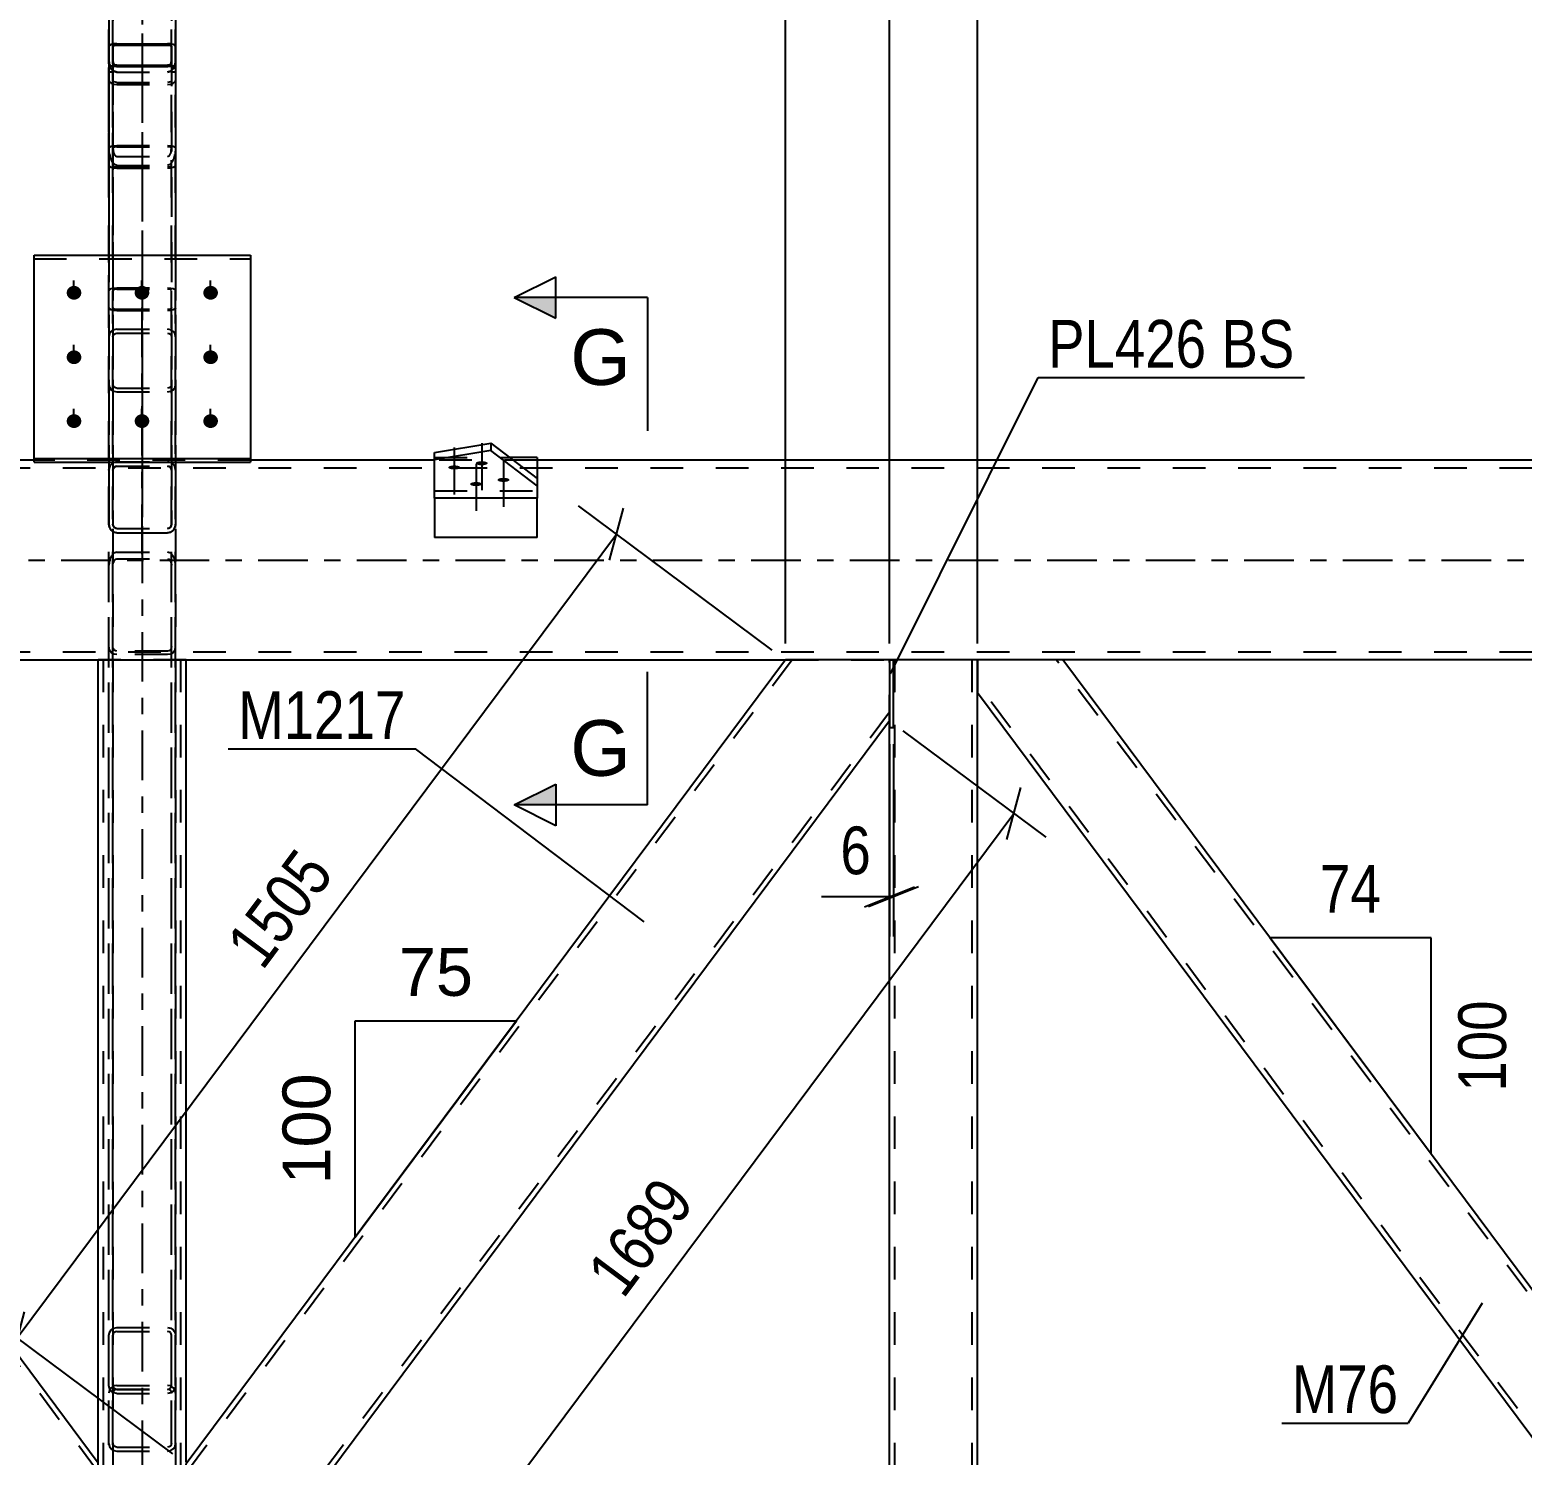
# Model space of a CAD drawing. Header units: millimetres. Extents: x -132 to 1057, y -569 to 272.
# Drawn here: x 64 to 153.5, y -53.8 to 31.8 of the extents above; entities that cross this region are included whole.
import ezdxf

# ---------------------------------------------------------------- set-up
doc = ezdxf.new("R2010")
doc.units = ezdxf.units.MM
doc.linetypes.add('DXK_LINE_DOT2', pattern=[3.9198, 1.9599, -1.9599])
doc.linetypes.add('DXK_LINE_DOT3', pattern=[5.9187, 2.979, -0.9799, 0.9799, -0.9799])
doc.styles.add('Arial', font='arial.ttf', dxfattribs={"height": 0.2})
doc.styles.add('Arial Narrow', font='ARIALN.TTF', dxfattribs={"height": 0.2})

# ---------------------------------------------------------------- blocks, each defined once
blk = doc.blocks.new('Part-335479220-4095 - 3686')
at = {"color": 7, "linetype": 'DXK_LINE_DOT2'}
for p, q in [((120.84, -6), (115.56, -6)), ((115.56, -10.061), (115.56, -6)), ((115.88, -121.6), (115.88, -6)), ((120.52, -121.6), (120.52, -6)), ((120.84, -7.954), (120.84, -6)), ((115.56, -121.6), (115.56, -117.626)), ((120.84, -121.6), (120.84, -119.634)), ((120.84, -121.6), (115.56, -121.6))]:
    blk.add_line(p, q, dxfattribs=at)
at = {"color": 2, "linetype": 'Continuous'}
for p, q in [((120.84, -119.634), (120.84, -7.954)), ((115.56, -117.626), (115.56, -10.061))]:
    blk.add_line(p, q, dxfattribs=at)
blk = doc.blocks.new('Part-335479220-3699 - 3686')
at = {"color": 7, "linetype": 'DXK_LINE_DOT2'}
for p, q in [((88.247, 3.717), (88.247, 6.155)), ((88.247, 6.155), (92.754, 6.155)), ((94.397, 4.901), (94.397, 3.717))]:
    blk.add_line(p, q, dxfattribs=at)
at = {"color": 2, "linetype": 'Continuous'}
for p, q in [((94.397, 6.155), (92.754, 6.155)), ((94.397, 6.155), (94.397, 4.901)), ((88.247, 3.717), (88.247, 1.355)), ((94.397, 1.355), (94.397, 3.717)), ((94.397, 1.355), (88.247, 1.355))]:
    blk.add_line(p, q, dxfattribs=at)
blk = doc.blocks.new('Part-335479220-3721 - 3686')
at = {"color": 7, "linetype": 'DXK_LINE_DOT2'}
for p, q in [((69.183, 0.469), (68.999, 0.409)), ((69.091, 0.051), (69.183, 0.08)), ((69.183, 0.469), (72.223, 0.469)), ((69.183, 0.08), (72.223, 0.08)), ((72.407, 0.409), (72.223, 0.469)), ((72.223, 0.08), (72.315, 0.051)), ((68.74, -0.011), (68.703, -0.308)), ((68.703, -49.567), (68.703, -0.308)), ((68.943, -0.308), (68.961, -0.159)), ((68.943, -49.567), (68.943, -0.308)), ((72.445, -0.159), (72.463, -0.308)), ((72.463, -49.567), (72.463, -0.308)), ((72.703, -0.308), (72.667, -0.011)), ((72.703, -49.567), (72.703, -0.308)), ((68.737, -5.407), (68.703, -5.187)), ((68.961, -5.306), (68.943, -5.187)), ((69.013, -5.407), (68.961, -5.306)), ((72.445, -5.306), (72.393, -5.407)), ((72.463, -5.187), (72.445, -5.306)), ((72.669, -5.407), (72.703, -5.187)), ((68.74, -5.419), (68.737, -5.407)), ((68.844, -5.555), (68.74, -5.419)), ((68.999, -5.646), (68.844, -5.555)), ((69.183, -5.678), (68.999, -5.646)), ((69.091, -5.452), (69.013, -5.407)), ((69.183, -5.468), (69.091, -5.452)), ((72.223, -5.468), (69.183, -5.468)), ((72.223, -5.678), (69.183, -5.678)), ((72.315, -5.452), (72.223, -5.468)), ((72.407, -5.646), (72.223, -5.678)), ((72.393, -5.407), (72.315, -5.452)), ((72.563, -5.555), (72.407, -5.646)), ((72.667, -5.419), (72.563, -5.555)), ((72.667, -5.419), (72.669, -5.407)), ((68.703, -46.561), (68.74, -46.38)), ((68.74, -46.38), (68.844, -46.226)), ((68.844, -46.226), (68.999, -46.123)), ((68.961, -46.47), (68.943, -46.561)), ((69.013, -46.393), (68.961, -46.47)), ((68.999, -46.123), (69.183, -46.087)), ((69.091, -46.342), (69.013, -46.393)), ((69.183, -46.324), (69.091, -46.342)), ((69.183, -46.087), (72.223, -46.087)), ((69.183, -46.324), (72.223, -46.324)), ((72.223, -46.087), (72.407, -46.123)), ((72.315, -46.342), (72.223, -46.324)), ((72.393, -46.393), (72.315, -46.342)), ((72.445, -46.47), (72.393, -46.393)), ((72.407, -46.123), (72.563, -46.226)), ((72.463, -46.561), (72.445, -46.47)), ((72.563, -46.226), (72.667, -46.38)), ((72.667, -46.38), (72.703, -46.561)), ((68.74, -49.748), (68.703, -49.567)), ((68.844, -49.902), (68.74, -49.748)), ((68.999, -50.005), (68.844, -49.902)), ((68.943, -49.567), (68.961, -49.658)), ((68.961, -49.658), (69.013, -49.735)), ((69.183, -50.041), (68.999, -50.005)), ((69.013, -49.735), (69.091, -49.786)), ((69.091, -49.786), (69.183, -49.804)), ((69.183, -49.804), (72.223, -49.804)), ((69.183, -50.041), (72.223, -50.041)), ((72.223, -49.804), (72.315, -49.786)), ((72.407, -50.005), (72.223, -50.041)), ((72.315, -49.786), (72.393, -49.735)), ((72.393, -49.735), (72.445, -49.658)), ((72.563, -49.902), (72.407, -50.005)), ((72.445, -49.658), (72.463, -49.567)), ((72.667, -49.748), (72.563, -49.902)), ((72.703, -49.567), (72.667, -49.748))]:
    blk.add_line(p, q, dxfattribs=at)
for centre, radius, start, end in [((69.436, -0.151), 0.711, 127.94063, 168.60475), ((69.31, -0.229), 0.355, 127.94063, 168.60475), ((72.096, -0.229), 0.355, 11.39525, 52.05937), ((71.97, -0.151), 0.711, 11.39525, 52.05937)]:
    blk.add_arc(centre, radius, start, end, dxfattribs=at)
blk = doc.blocks.new('Part-335479220-3722 - 3686')
at = {"color": 7, "linetype": 'DXK_LINE_DOT2'}
for p, q in [((68.74, -49.855), (68.703, -50.037)), ((68.703, -100.169), (68.703, -50.037)), ((68.844, -49.701), (68.74, -49.855)), ((68.999, -49.598), (68.844, -49.701)), ((68.943, -50.037), (68.961, -49.946)), ((68.943, -100.169), (68.943, -50.037)), ((68.961, -49.946), (69.013, -49.869)), ((69.183, -49.562), (68.999, -49.598)), ((69.013, -49.869), (69.091, -49.817)), ((69.091, -49.817), (69.183, -49.799)), ((69.183, -49.562), (72.223, -49.562)), ((69.183, -49.799), (72.223, -49.799)), ((72.407, -49.598), (72.223, -49.562)), ((72.223, -49.799), (72.315, -49.817)), ((72.315, -49.817), (72.393, -49.869)), ((72.393, -49.869), (72.445, -49.946)), ((72.563, -49.701), (72.407, -49.598)), ((72.445, -49.946), (72.463, -50.037)), ((72.463, -100.169), (72.463, -50.037)), ((72.667, -49.855), (72.563, -49.701)), ((72.703, -50.037), (72.667, -49.855)), ((72.703, -100.169), (72.703, -50.037)), ((68.703, -53.042), (68.74, -53.224)), ((68.74, -53.224), (68.844, -53.378)), ((68.844, -53.378), (68.999, -53.481)), ((68.961, -53.133), (68.943, -53.042)), ((69.013, -53.21), (68.961, -53.133)), ((68.999, -53.481), (69.183, -53.517)), ((69.091, -53.262), (69.013, -53.21)), ((69.183, -53.28), (69.091, -53.262)), ((69.183, -53.28), (72.223, -53.28)), ((69.183, -53.517), (72.223, -53.517)), ((72.315, -53.262), (72.223, -53.28)), ((72.223, -53.517), (72.407, -53.481)), ((72.393, -53.21), (72.315, -53.262)), ((72.445, -53.133), (72.393, -53.21)), ((72.407, -53.481), (72.563, -53.378)), ((72.463, -53.042), (72.445, -53.133)), ((72.563, -53.378), (72.667, -53.224)), ((72.667, -53.224), (72.703, -53.042)), ((68.703, -96.921), (68.74, -96.624)), ((68.999, -96.204), (69.183, -96.145)), ((69.183, -96.533), (69.091, -96.563)), ((69.183, -96.145), (72.223, -96.145)), ((69.183, -96.533), (72.223, -96.533)), ((72.223, -96.145), (72.407, -96.204)), ((72.315, -96.563), (72.223, -96.533)), ((72.667, -96.624), (72.703, -96.921)), ((68.961, -96.773), (68.943, -96.921)), ((72.463, -96.921), (72.445, -96.773)), ((68.703, -99.154), (68.943, -99.154)), ((68.703, -99.368), (68.943, -99.368)), ((72.463, -99.154), (72.703, -99.154)), ((72.463, -99.368), (72.703, -99.368)), ((68.703, -99.452), (68.943, -99.452)), ((68.703, -99.751), (68.943, -99.751)), ((68.74, -100.236), (68.703, -100.169)), ((68.844, -100.292), (68.74, -100.236)), ((68.999, -100.329), (68.844, -100.292)), ((68.943, -100.169), (68.961, -100.203)), ((68.961, -100.203), (69.013, -100.231)), ((69.013, -100.231), (69.091, -100.249)), ((69.091, -100.249), (69.183, -100.256)), ((69.183, -100.256), (72.223, -100.256)), ((72.223, -100.256), (72.315, -100.249)), ((72.315, -100.249), (72.393, -100.231)), ((72.393, -100.231), (72.445, -100.203)), ((72.563, -100.292), (72.407, -100.329)), ((72.445, -100.203), (72.463, -100.169)), ((72.463, -99.452), (72.703, -99.452)), ((72.463, -99.751), (72.703, -99.751)), ((72.667, -100.236), (72.563, -100.292)), ((72.703, -100.169), (72.667, -100.236)), ((69.183, -100.342), (68.999, -100.329)), ((69.183, -100.342), (72.223, -100.342)), ((72.407, -100.329), (72.223, -100.342))]:
    blk.add_line(p, q, dxfattribs=at)
for centre, radius, start, end in [((69.436, -96.765), 0.711, 127.94063, 168.60475), ((69.31, -96.843), 0.355, 127.94063, 168.60475), ((72.096, -96.843), 0.355, 11.39525, 52.05937), ((71.97, -96.765), 0.711, 11.39525, 52.05937)]:
    blk.add_arc(centre, radius, start, end, dxfattribs=at)
blk = doc.blocks.new('Part-335479220-3723 - 3686')
at = {"color": 7, "linetype": 'DXK_LINE_DOT3'}
blk.add_line((70.703, 37.109), (70.703, -136.291), dxfattribs=at)
at = {"color": 7, "linetype": 'DXK_LINE_DOT2'}
for p, q in [((68.943, 29.308), (68.703, 29.308)), ((68.703, -127.169), (68.703, 29.308)), ((68.703, 28.806), (68.74, 28.714)), ((68.74, 28.714), (68.844, 28.637)), ((68.943, 29.308), (68.943, -127.169)), ((68.961, 28.76), (68.943, 28.806)), ((69.013, 28.721), (68.961, 28.76)), ((69.091, 28.696), (69.013, 28.721)), ((69.183, 28.686), (69.091, 28.696)), ((69.183, 28.686), (72.223, 28.686)), ((72.315, 28.696), (72.223, 28.686)), ((72.393, 28.721), (72.315, 28.696)), ((72.445, 28.76), (72.393, 28.721)), ((72.463, 28.806), (72.445, 28.76)), ((72.463, -127.169), (72.463, 29.308)), ((72.703, 29.308), (72.463, 29.308)), ((72.563, 28.637), (72.667, 28.714)), ((72.667, 28.714), (72.703, 28.806)), ((72.703, 29.308), (72.703, -127.169)), ((68.844, 28.637), (68.999, 28.585)), ((68.999, 28.585), (69.183, 28.567)), ((69.183, 28.567), (72.223, 28.567)), ((72.223, 28.567), (72.407, 28.585)), ((72.407, 28.585), (72.563, 28.637)), ((68.74, 24.358), (68.703, 24.768)), ((68.943, 24.768), (68.961, 24.563)), ((69.091, 24.273), (69.183, 24.232)), ((69.183, 24.232), (72.223, 24.232)), ((72.223, 24.232), (72.315, 24.273)), ((72.445, 24.563), (72.463, 24.768)), ((72.703, 24.768), (72.667, 24.358)), ((69.183, 23.695), (68.999, 23.777)), ((69.183, 23.695), (72.223, 23.695)), ((72.407, 23.777), (72.223, 23.695))]:
    blk.add_line(p, q, dxfattribs=at)
for centre, radius, start, end in [((69.81, 24.488), 1.078, 186.94098, 221.26286), ((69.496, 24.628), 0.539, 186.94098, 221.26286), ((71.91, 24.628), 0.539, 318.73714, 353.05902), ((71.596, 24.488), 1.078, 318.73714, 353.05902)]:
    blk.add_arc(centre, radius, start, end, dxfattribs=at)
blk = doc.blocks.new('Part-335479220-3724 - 3686')
at = {"color": 7, "linetype": 'DXK_LINE_DOT2'}
for p, q in [((68.703, -103.378), (68.703, 34.335)), ((68.943, -103.378), (68.943, 34.335)), ((72.463, -103.378), (72.463, 34.335)), ((72.703, -103.378), (72.703, 34.335)), ((68.703, 29.993), (68.74, 29.731)), ((68.74, 29.731), (68.844, 29.509)), ((68.961, 29.862), (68.943, 29.993)), ((69.013, 29.751), (68.961, 29.862)), ((69.091, 29.677), (69.013, 29.751)), ((69.183, 29.651), (69.091, 29.677)), ((69.183, 29.651), (72.223, 29.651)), ((72.315, 29.677), (72.223, 29.651)), ((72.393, 29.751), (72.315, 29.677)), ((72.445, 29.862), (72.393, 29.751)), ((72.463, 29.993), (72.445, 29.862)), ((72.563, 29.509), (72.667, 29.731)), ((72.667, 29.731), (72.703, 29.993)), ((68.844, 29.509), (68.999, 29.36)), ((68.999, 29.36), (69.183, 29.308)), ((69.183, 29.308), (72.223, 29.308)), ((72.223, 29.308), (72.407, 29.36)), ((72.407, 29.36), (72.563, 29.509))]:
    blk.add_line(p, q, dxfattribs=at)
blk = doc.blocks.new('Bolt-335479220-3727 - 3686')
at = {"linetype": 'Continuous'}
for points in [[(89.432, 5.686), (89.507, 5.683), (89.579, 5.675), (89.644, 5.663), (89.7, 5.645), (89.744, 5.625), (89.775, 5.601), (89.79, 5.576), (89.79, 5.55), (89.775, 5.525), (89.744, 5.501), (89.7, 5.481), (89.644, 5.463), (89.579, 5.45), (89.507, 5.443), (89.432, 5.44), (89.357, 5.443), (89.286, 5.45), (89.221, 5.463), (89.165, 5.481), (89.12, 5.501), (89.09, 5.525), (89.074, 5.55), (89.074, 5.576), (89.09, 5.601), (89.12, 5.625), (89.165, 5.645), (89.221, 5.663), (89.286, 5.675), (89.357, 5.683)], [(91.075, 5.938), (91.15, 5.935), (91.221, 5.927), (91.286, 5.914), (91.342, 5.897), (91.387, 5.876), (91.417, 5.853), (91.433, 5.828), (91.433, 5.802), (91.417, 5.777), (91.387, 5.753), (91.342, 5.732), (91.286, 5.715), (91.221, 5.702), (91.15, 5.694), (91.075, 5.692), (91, 5.694), (90.928, 5.702), (90.863, 5.715), (90.807, 5.732), (90.763, 5.753), (90.732, 5.777), (90.717, 5.802), (90.717, 5.828), (90.732, 5.853), (90.763, 5.876), (90.807, 5.897), (90.863, 5.914), (90.928, 5.927), (91, 5.935)], [(90.741, 4.687), (90.816, 4.685), (90.887, 4.677), (90.952, 4.664), (91.008, 4.647), (91.052, 4.626), (91.083, 4.602), (91.099, 4.577), (91.099, 4.551), (91.083, 4.526), (91.052, 4.503), (91.008, 4.482), (90.952, 4.465), (90.887, 4.452), (90.816, 4.444), (90.741, 4.441), (90.666, 4.444), (90.594, 4.452), (90.529, 4.465), (90.473, 4.482), (90.429, 4.503), (90.398, 4.526), (90.383, 4.551), (90.383, 4.577), (90.398, 4.602), (90.429, 4.626), (90.473, 4.647), (90.529, 4.664), (90.594, 4.677), (90.666, 4.685)], [(92.383, 4.939), (92.458, 4.936), (92.53, 4.928), (92.595, 4.916), (92.651, 4.898), (92.695, 4.877), (92.726, 4.854), (92.741, 4.829), (92.741, 4.803), (92.726, 4.778), (92.695, 4.754), (92.651, 4.734), (92.595, 4.716), (92.53, 4.703), (92.458, 4.695), (92.383, 4.693), (92.309, 4.695), (92.237, 4.703), (92.172, 4.716), (92.116, 4.734), (92.072, 4.754), (92.041, 4.778), (92.025, 4.803), (92.025, 4.829), (92.041, 4.854), (92.072, 4.877), (92.116, 4.898), (92.172, 4.916), (92.237, 4.928), (92.309, 4.936)]]:
    blk.add_hatch(color=1, dxfattribs=at).paths.add_polyline_path(points)
at = {"color": 1, "linetype": 'Continuous'}
for p, q in [((89.432, 6.766), (89.432, 3.947)), ((91.075, 7.017), (91.075, 4.198)), ((90.741, 5.767), (90.741, 2.948)), ((92.383, 6.019), (92.383, 3.2))]:
    blk.add_line(p, q, dxfattribs=at)
blk = doc.blocks.new('Part-335479220-4115 - 3686')
at = {"color": 2, "linetype": 'Continuous'}
for p, q in [((120.84, -6), (120.84, -7.954)), ((165.706, -59.376), (125.968, -6)), ((120.84, -7.954), (162.414, -63.797)), ((165.307, -59.912), (162.414, -63.797)), ((165.589, -59.533), (165.307, -59.912)), ((165.706, -59.376), (165.589, -59.533))]:
    blk.add_line(p, q, dxfattribs=at)
at = {"color": 7, "linetype": 'DXK_LINE_DOT2'}
for p, q in [((125.968, -6), (120.84, -6)), ((165.506, -59.644), (125.569, -6)), ((162.614, -63.529), (120.84, -7.418)), ((165.46, -59.707), (165.307, -59.912)), ((165.589, -59.533), (165.506, -59.644)), ((162.614, -63.529), (162.629, -63.508))]:
    blk.add_line(p, q, dxfattribs=at)
blk = doc.blocks.new('Bolt-335479220-3736 - 3686')
at = {"linetype": 'Continuous'}
for points in [[(66.603, 15.639), (66.512, 15.648), (66.424, 15.675), (66.344, 15.718), (66.276, 15.776), (66.222, 15.846), (66.185, 15.925), (66.166, 16.009), (66.166, 16.096), (66.185, 16.18), (66.222, 16.259), (66.276, 16.329), (66.344, 16.387), (66.424, 16.43), (66.512, 16.457), (66.603, 16.466), (66.695, 16.457), (66.782, 16.43), (66.862, 16.387), (66.93, 16.329), (66.984, 16.259), (67.022, 16.18), (67.041, 16.096), (67.041, 16.009), (67.022, 15.925), (66.984, 15.846), (66.93, 15.776), (66.862, 15.718), (66.782, 15.675), (66.695, 15.648)], [(70.683, 15.639), (70.592, 15.648), (70.504, 15.675), (70.424, 15.718), (70.356, 15.776), (70.302, 15.846), (70.265, 15.925), (70.246, 16.009), (70.246, 16.096), (70.265, 16.18), (70.302, 16.259), (70.356, 16.329), (70.424, 16.387), (70.504, 16.43), (70.592, 16.457), (70.683, 16.466), (70.775, 16.457), (70.862, 16.43), (70.942, 16.387), (71.01, 16.329), (71.064, 16.259), (71.102, 16.18), (71.121, 16.096), (71.121, 16.009), (71.102, 15.925), (71.064, 15.846), (71.01, 15.776), (70.942, 15.718), (70.862, 15.675), (70.775, 15.648)], [(74.803, 15.639), (74.712, 15.648), (74.624, 15.675), (74.544, 15.718), (74.476, 15.776), (74.422, 15.846), (74.385, 15.925), (74.366, 16.009), (74.366, 16.096), (74.385, 16.18), (74.422, 16.259), (74.476, 16.329), (74.544, 16.387), (74.624, 16.43), (74.712, 16.457), (74.803, 16.466), (74.895, 16.457), (74.982, 16.43), (75.062, 16.387), (75.13, 16.329), (75.184, 16.259), (75.222, 16.18), (75.241, 16.096), (75.241, 16.009), (75.222, 15.925), (75.184, 15.846), (75.13, 15.776), (75.062, 15.718), (74.982, 15.675), (74.895, 15.648)], [(66.603, 11.767), (66.512, 11.776), (66.424, 11.803), (66.344, 11.846), (66.276, 11.904), (66.222, 11.974), (66.185, 12.053), (66.166, 12.138), (66.166, 12.224), (66.185, 12.309), (66.222, 12.388), (66.276, 12.457), (66.344, 12.515), (66.424, 12.559), (66.512, 12.585), (66.603, 12.594), (66.695, 12.585), (66.782, 12.559), (66.862, 12.515), (66.93, 12.457), (66.984, 12.388), (67.022, 12.309), (67.041, 12.224), (67.041, 12.138), (67.022, 12.053), (66.984, 11.974), (66.93, 11.904), (66.862, 11.846), (66.782, 11.803), (66.695, 11.776)], [(74.803, 11.767), (74.712, 11.776), (74.624, 11.803), (74.544, 11.846), (74.476, 11.904), (74.422, 11.974), (74.385, 12.053), (74.366, 12.138), (74.366, 12.224), (74.385, 12.309), (74.422, 12.388), (74.476, 12.457), (74.544, 12.515), (74.624, 12.559), (74.712, 12.585), (74.803, 12.594), (74.895, 12.585), (74.982, 12.559), (75.062, 12.515), (75.13, 12.457), (75.184, 12.388), (75.222, 12.309), (75.241, 12.224), (75.241, 12.138), (75.222, 12.053), (75.184, 11.974), (75.13, 11.904), (75.062, 11.846), (74.982, 11.803), (74.895, 11.776)], [(66.603, 7.933), (66.512, 7.942), (66.424, 7.969), (66.344, 8.012), (66.276, 8.07), (66.222, 8.14), (66.185, 8.219), (66.166, 8.304), (66.166, 8.39), (66.185, 8.475), (66.222, 8.554), (66.276, 8.624), (66.344, 8.681), (66.424, 8.725), (66.512, 8.751), (66.603, 8.76), (66.695, 8.751), (66.782, 8.725), (66.862, 8.681), (66.93, 8.624), (66.984, 8.554), (67.022, 8.475), (67.041, 8.39), (67.041, 8.304), (67.022, 8.219), (66.984, 8.14), (66.93, 8.07), (66.862, 8.012), (66.782, 7.969), (66.695, 7.942)], [(70.683, 7.933), (70.592, 7.942), (70.504, 7.969), (70.424, 8.012), (70.356, 8.07), (70.302, 8.14), (70.265, 8.219), (70.246, 8.304), (70.246, 8.39), (70.265, 8.475), (70.302, 8.554), (70.356, 8.624), (70.424, 8.681), (70.504, 8.725), (70.592, 8.751), (70.683, 8.76), (70.775, 8.751), (70.862, 8.725), (70.942, 8.681), (71.01, 8.624), (71.064, 8.554), (71.102, 8.475), (71.121, 8.39), (71.121, 8.304), (71.102, 8.219), (71.064, 8.14), (71.01, 8.07), (70.942, 8.012), (70.862, 7.969), (70.775, 7.942)], [(74.803, 7.933), (74.712, 7.942), (74.624, 7.969), (74.544, 8.012), (74.476, 8.07), (74.422, 8.14), (74.385, 8.219), (74.366, 8.304), (74.366, 8.39), (74.385, 8.475), (74.422, 8.554), (74.476, 8.624), (74.544, 8.681), (74.624, 8.725), (74.712, 8.751), (74.803, 8.76), (74.895, 8.751), (74.982, 8.725), (75.062, 8.681), (75.13, 8.624), (75.184, 8.554), (75.222, 8.475), (75.241, 8.39), (75.241, 8.304), (75.222, 8.219), (75.184, 8.14), (75.13, 8.07), (75.062, 8.012), (74.982, 7.969), (74.895, 7.942)]]:
    blk.add_hatch(color=1, dxfattribs=at).paths.add_polyline_path(points)
at = {"color": 1, "linetype": 'Continuous'}
for p, q in [((66.603, 15.656), (66.603, 16.791)), ((70.683, 15.656), (70.683, 16.791)), ((74.803, 15.656), (74.803, 16.791)), ((66.603, 11.784), (66.603, 12.92)), ((74.803, 11.784), (74.803, 12.92)), ((66.603, 7.95), (66.603, 9.086)), ((70.683, 7.95), (70.683, 9.086)), ((74.803, 7.95), (74.803, 9.086))]:
    blk.add_line(p, q, dxfattribs=at)
blk = doc.blocks.new('Part-335479220-3744 - 3686')
at = {"color": 2, "linetype": 'Continuous'}
for p, q in [((88.247, 6.463), (91.616, 7.023)), ((91.616, 6.572), (88.247, 6.011)), ((88.247, 3.717), (88.247, 6.463)), ((91.616, 7.023), (94.397, 4.901)), ((91.616, 7.023), (91.616, 6.572)), ((94.397, 4.45), (91.616, 6.572)), ((94.397, 4.901), (94.397, 3.717)), ((94.397, 3.717), (88.247, 3.717))]:
    blk.add_line(p, q, dxfattribs=at)
at = {"color": 7, "linetype": 'DXK_LINE_DOT2'}
blk.add_line((88.247, 4.168), (94.397, 4.168), dxfattribs=at)
blk = doc.blocks.new('Part-335479220-3843 - 3686')
at = {"color": 2, "linetype": 'Continuous'}
for p, q in [((115.8, -6), (115.56, -6)), ((115.56, -6), (115.56, -10.061)), ((115.8, -10.061), (115.8, -6)), ((115.56, -10.061), (115.8, -10.061))]:
    blk.add_line(p, q, dxfattribs=at)
blk = doc.blocks.new('Part-335479220-3862 - 3686')
at = {"color": 7, "linetype": 'DXK_LINE_DOT2'}
for p, q in [((115.56, -6), (115.8, -6)), ((115.56, -6), (115.56, -10.061)), ((115.8, -6), (115.8, -10.061)), ((115.56, -10.061), (115.8, -10.061))]:
    blk.add_line(p, q, dxfattribs=at)
blk = doc.blocks.new('Part-335479220-3870 - 3686')
at = {"color": 7, "linetype": 'DXK_LINE_DOT2'}
for p, q in [((467.706, 5.52), (12.56, 5.52)), ((77.203, 6), (64.203, 6)), ((94.397, 6), (88.247, 6)), ((467.706, -5.52), (12.56, -5.52)), ((115.8, -6), (109.329, -6)), ((109.329, -6), (115.8, -6))]:
    blk.add_line(p, q, dxfattribs=at)
at = {"color": 2, "linetype": 'Continuous'}
for p, q in [((64.203, 6), (53.159, 6)), ((88.247, 6), (77.203, 6)), ((189.512, 6), (94.397, 6)), ((32.136, -6), (109.329, -6)), ((467.706, -6), (115.8, -6))]:
    blk.add_line(p, q, dxfattribs=at)
at = {"color": 7, "linetype": 'DXK_LINE_DOT3'}
blk.add_line((12.56, 0), (467.706, 0), dxfattribs=at)
blk = doc.blocks.new('Part-335479220-3887 - 3686')
at = {"color": 7, "linetype": 'DXK_LINE_DOT2'}
for p, q in [((68.844, 34.82), (68.999, 34.968)), ((68.999, 34.968), (69.183, 35.021)), ((69.183, 35.021), (72.223, 35.021)), ((72.223, 35.021), (72.407, 34.968)), ((72.407, 34.968), (72.563, 34.82)), ((68.703, 34.335), (68.74, 34.597)), ((68.703, 34.335), (68.703, 2.157)), ((68.74, 34.597), (68.844, 34.82)), ((68.961, 34.466), (68.943, 34.335)), ((68.943, 34.335), (68.943, 2.157)), ((69.013, 34.577), (68.961, 34.466)), ((69.091, 34.652), (69.013, 34.577)), ((69.183, 34.678), (69.091, 34.652)), ((69.183, 34.678), (72.223, 34.678)), ((72.315, 34.652), (72.223, 34.678)), ((72.393, 34.577), (72.315, 34.652)), ((72.445, 34.466), (72.393, 34.577)), ((72.463, 34.335), (72.445, 34.466)), ((72.463, 34.335), (72.463, 2.157)), ((72.563, 34.82), (72.667, 34.597)), ((72.667, 34.597), (72.703, 34.335)), ((72.703, 34.335), (72.703, 2.157)), ((68.74, 29.731), (68.703, 29.993)), ((68.844, 29.509), (68.74, 29.731)), ((68.943, 29.993), (68.961, 29.862)), ((68.961, 29.862), (69.013, 29.751)), ((69.013, 29.751), (69.091, 29.677)), ((69.091, 29.677), (69.183, 29.651)), ((69.183, 29.651), (72.223, 29.651)), ((72.223, 29.651), (72.315, 29.677)), ((72.315, 29.677), (72.393, 29.751)), ((72.393, 29.751), (72.445, 29.862)), ((72.445, 29.862), (72.463, 29.993)), ((72.667, 29.731), (72.563, 29.509)), ((72.703, 29.993), (72.667, 29.731)), ((68.999, 29.36), (68.844, 29.509)), ((69.183, 29.308), (68.999, 29.36)), ((69.183, 29.308), (72.223, 29.308)), ((72.407, 29.36), (72.223, 29.308)), ((72.563, 29.509), (72.407, 29.36)), ((68.74, 5.588), (68.703, 5.392)), ((68.943, 5.392), (68.961, 5.49)), ((68.961, 5.49), (69.013, 5.573)), ((69.183, 5.903), (68.999, 5.864)), ((69.013, 5.573), (69.091, 5.628)), ((69.091, 5.628), (69.183, 5.647)), ((69.183, 5.903), (72.223, 5.903)), ((69.183, 5.647), (72.223, 5.647)), ((72.407, 5.864), (72.223, 5.903)), ((72.223, 5.647), (72.315, 5.628)), ((72.315, 5.628), (72.393, 5.573)), ((72.393, 5.573), (72.445, 5.49)), ((72.445, 5.49), (72.463, 5.392)), ((72.703, 5.392), (72.667, 5.588)), ((68.703, 2.157), (68.74, 1.962)), ((68.961, 2.059), (68.943, 2.157)), ((69.013, 1.976), (68.961, 2.059)), ((69.091, 1.921), (69.013, 1.976)), ((69.183, 1.902), (69.091, 1.921)), ((69.183, 1.902), (72.223, 1.902)), ((72.315, 1.921), (72.223, 1.902)), ((72.393, 1.976), (72.315, 1.921)), ((72.445, 2.059), (72.393, 1.976)), ((72.463, 2.157), (72.445, 2.059)), ((72.667, 1.962), (72.703, 2.157)), ((68.999, 1.685), (69.183, 1.646)), ((69.183, 1.646), (72.223, 1.646)), ((72.223, 1.646), (72.407, 1.685))]:
    blk.add_line(p, q, dxfattribs=at)
at = {"color": 7, "linetype": 'DXK_LINE_DOT3'}
blk.add_line((70.703, 35.584), (70.703, 0.354), dxfattribs=at)
at = {"color": 7, "linetype": 'DXK_LINE_DOT2'}
for centre, start, end in [((69.204, 5.412), 114.31996, 159.24169), ((72.202, 5.412), 20.75831, 65.68004), ((69.204, 2.137), 200.75831, 245.68004), ((72.202, 2.137), 294.31996, 339.24169)]:
    blk.add_arc(centre, 0.496, start, end, dxfattribs=at)
blk = doc.blocks.new('Part-335479220-3889 - 3686')
at = {"color": 2, "linetype": 'Continuous'}
for p, q in [((64.203, 5.873), (64.203, 18.308)), ((64.203, 18.308), (77.203, 18.308)), ((77.203, 18.308), (77.203, 5.873)), ((64.203, 6.092), (77.203, 6.092)), ((64.203, 5.873), (77.203, 5.873))]:
    blk.add_line(p, q, dxfattribs=at)
at = {"color": 7, "linetype": 'DXK_LINE_DOT2'}
blk.add_line((64.203, 18.089), (77.203, 18.089), dxfattribs=at)
blk = doc.blocks.new('Part-335479220-3896 - 3686')
at = {"color": 7, "linetype": 'DXK_LINE_DOT3'}
blk.add_line((70.703, 0.354), (70.703, 15.401), dxfattribs=at)
at = {"color": 7, "linetype": 'DXK_LINE_DOT2'}
for p, q in [((68.74, 13.582), (68.703, 13.409)), ((68.844, 13.728), (68.74, 13.582)), ((68.999, 13.826), (68.844, 13.728)), ((68.943, 13.409), (68.961, 13.495)), ((68.961, 13.495), (69.013, 13.568)), ((69.183, 13.86), (68.999, 13.826)), ((69.013, 13.568), (69.091, 13.617)), ((69.091, 13.617), (69.183, 13.635)), ((69.183, 13.86), (72.223, 13.86)), ((69.183, 13.635), (72.223, 13.635)), ((72.407, 13.826), (72.223, 13.86)), ((72.223, 13.635), (72.315, 13.617)), ((72.315, 13.617), (72.393, 13.568)), ((72.393, 13.568), (72.445, 13.495)), ((72.563, 13.728), (72.407, 13.826)), ((72.445, 13.495), (72.463, 13.409)), ((72.667, 13.582), (72.563, 13.728)), ((72.703, 13.409), (72.667, 13.582)), ((68.703, 13.409), (68.703, 5.873)), ((68.943, 13.409), (68.943, 2.157)), ((72.463, 13.409), (72.463, 2.157)), ((72.703, 13.409), (72.703, 5.873)), ((68.703, 10.552), (68.74, 10.38)), ((68.74, 10.38), (68.844, 10.233)), ((68.844, 10.233), (68.999, 10.136)), ((68.961, 10.466), (68.943, 10.552)), ((69.013, 10.393), (68.961, 10.466)), ((68.999, 10.136), (69.183, 10.101)), ((69.091, 10.344), (69.013, 10.393)), ((69.183, 10.327), (69.091, 10.344)), ((69.183, 10.327), (72.223, 10.327)), ((69.183, 10.101), (72.223, 10.101)), ((72.315, 10.344), (72.223, 10.327)), ((72.223, 10.101), (72.407, 10.136)), ((72.393, 10.393), (72.315, 10.344)), ((72.445, 10.466), (72.393, 10.393)), ((72.407, 10.136), (72.563, 10.233)), ((72.463, 10.552), (72.445, 10.466)), ((72.563, 10.233), (72.667, 10.38)), ((72.667, 10.38), (72.703, 10.552)), ((68.703, 5.392), (68.74, 5.588)), ((68.961, 5.49), (68.943, 5.392)), ((69.013, 5.573), (68.961, 5.49)), ((68.999, 5.864), (69.183, 5.903)), ((69.091, 5.628), (69.013, 5.573)), ((69.183, 5.647), (69.091, 5.628)), ((69.183, 5.903), (72.223, 5.903)), ((69.183, 5.647), (72.223, 5.647)), ((72.223, 5.903), (72.407, 5.864)), ((72.315, 5.628), (72.223, 5.647)), ((72.393, 5.573), (72.315, 5.628)), ((72.445, 5.49), (72.393, 5.573)), ((72.463, 5.392), (72.445, 5.49)), ((72.667, 5.588), (72.703, 5.392)), ((68.943, 2.157), (68.961, 2.059)), ((68.961, 2.059), (69.013, 1.976)), ((69.013, 1.976), (69.091, 1.921)), ((69.091, 1.921), (69.183, 1.902)), ((69.183, 1.902), (72.223, 1.902)), ((72.223, 1.902), (72.315, 1.921)), ((72.315, 1.921), (72.393, 1.976)), ((72.393, 1.976), (72.445, 2.059)), ((72.445, 2.059), (72.463, 2.157))]:
    blk.add_line(p, q, dxfattribs=at)
at = {"color": 2, "linetype": 'Continuous'}
for p, q in [((68.703, 5.873), (68.703, 2.157)), ((72.703, 5.873), (72.703, 2.157)), ((68.74, 1.962), (68.703, 2.157)), ((72.703, 2.157), (72.667, 1.962)), ((69.183, 1.646), (68.999, 1.685)), ((69.183, 1.646), (72.223, 1.646)), ((72.407, 1.685), (72.223, 1.646))]:
    blk.add_line(p, q, dxfattribs=at)
at = {"color": 7, "linetype": 'DXK_LINE_DOT2'}
for centre, start, end in [((69.204, 5.412), 114.31996, 159.24168), ((72.202, 5.412), 20.75832, 65.68004)]:
    blk.add_arc(centre, 0.496, start, end, dxfattribs=at)
at = {"color": 2, "linetype": 'Continuous'}
for centre, start, end in [((69.204, 2.137), 200.75832, 245.68004), ((72.202, 2.137), 294.31996, 339.24168)]:
    blk.add_arc(centre, 0.496, start, end, dxfattribs=at)
blk = doc.blocks.new('Part-335479220-4015 - 3686')
at = {"color": 2, "linetype": 'Continuous'}
for p, q in [((109.309, -6), (73.343, -54.273)), ((115.56, -6), (109.329, -6)), ((115.56, -9.661), (75.206, -63.824))]:
    blk.add_line(p, q, dxfattribs=at)
at = {"color": 7, "linetype": 'DXK_LINE_DOT2'}
for p, q in [((109.708, -6), (73.343, -54.809)), ((109.309, -6), (109.329, -6)), ((109.329, -6), (109.309, -6)), ((115.56, -6), (115.56, -9.661)), ((115.56, -9.125), (73.343, -65.789)), ((73.343, -66.324), (73.343, -54.273)), ((75.206, -63.824), (73.343, -66.324))]:
    blk.add_line(p, q, dxfattribs=at)
blk = doc.blocks.new('Part-335479220-4060 - 3686')
at = {"color": 2, "linetype": 'Continuous'}
for p, q in [((32.136, -6), (25.84, -6)), ((68.063, -54.229), (32.156, -6)), ((66.229, -63.822), (25.84, -9.574))]:
    blk.add_line(p, q, dxfattribs=at)
at = {"color": 7, "linetype": 'DXK_LINE_DOT2'}
for p, q in [((25.84, -9.574), (25.84, -6)), ((68.063, -54.765), (31.757, -6)), ((32.156, -6), (32.136, -6)), ((32.156, -6), (32.136, -6)), ((68.063, -65.75), (25.84, -9.038)), ((68.063, -66.286), (68.063, -54.229)), ((68.063, -66.286), (66.229, -63.822))]:
    blk.add_line(p, q, dxfattribs=at)
blk = doc.blocks.new('Part-335479220-4075 - 3686')
at = {"color": 2, "linetype": 'Continuous'}
for p, q in [((68.063, -53.829), (68.063, -6)), ((73.343, -53.873), (73.343, -6)), ((68.063, -120.06), (68.063, -73.811)), ((73.343, -120.06), (73.343, -73.778))]:
    blk.add_line(p, q, dxfattribs=at)
at = {"color": 7, "linetype": 'DXK_LINE_DOT2'}
for p, q in [((73.343, -6), (68.063, -6)), ((68.383, -121.6), (68.383, -6)), ((73.023, -121.6), (73.023, -6)), ((68.063, -73.811), (68.063, -53.829)), ((73.343, -73.778), (73.343, -53.873)), ((68.063, -121.6), (68.063, -120.06)), ((73.343, -121.6), (73.343, -120.06)), ((73.343, -121.6), (68.063, -121.6))]:
    blk.add_line(p, q, dxfattribs=at)
blk = doc.blocks.new('Part-335479220-8681 - 3686')
at = {"color": 7, "linetype": 'DXK_LINE_DOT3'}
blk.add_line((70.703, 47.376), (70.703, 14.816), dxfattribs=at)
at = {"color": 7, "linetype": 'DXK_LINE_DOT2'}
for p, q in [((68.74, 38.558), (68.703, 38.496)), ((68.844, 38.611), (68.74, 38.558)), ((68.999, 38.647), (68.844, 38.611)), ((68.943, 38.496), (68.961, 38.527)), ((68.961, 38.527), (69.013, 38.554)), ((69.183, 38.659), (68.999, 38.647)), ((69.013, 38.554), (69.091, 38.571)), ((69.091, 38.571), (69.183, 38.578)), ((69.183, 38.659), (72.223, 38.659)), ((69.183, 38.578), (72.223, 38.578)), ((72.407, 38.647), (72.223, 38.659)), ((72.223, 38.578), (72.315, 38.571)), ((72.315, 38.571), (72.393, 38.554)), ((72.393, 38.554), (72.445, 38.527)), ((72.563, 38.611), (72.407, 38.647)), ((72.445, 38.527), (72.463, 38.496)), ((72.667, 38.558), (72.563, 38.611)), ((72.703, 38.496), (72.667, 38.558)), ((68.703, 38.496), (68.703, 35.854)), ((68.943, 38.496), (68.943, 23.697)), ((72.463, 38.496), (72.463, 36.305)), ((72.463, 38.496), (72.463, 23.697)), ((72.703, 38.496), (72.703, 35.854)), ((68.703, 37.458), (68.74, 37.395)), ((68.74, 37.395), (68.844, 37.342)), ((68.844, 37.342), (68.999, 37.307)), ((68.961, 37.427), (68.943, 37.458)), ((69.013, 37.4), (68.961, 37.427)), ((68.999, 37.307), (69.183, 37.294)), ((69.091, 37.382), (69.013, 37.4)), ((69.183, 37.376), (69.091, 37.382)), ((69.183, 37.376), (72.223, 37.376)), ((69.183, 37.294), (72.223, 37.294)), ((72.315, 37.382), (72.223, 37.376)), ((72.223, 37.294), (72.407, 37.307)), ((72.393, 37.4), (72.315, 37.382)), ((72.445, 37.427), (72.393, 37.4)), ((72.407, 37.307), (72.563, 37.342)), ((72.463, 37.458), (72.445, 37.427)), ((72.563, 37.342), (72.667, 37.395)), ((72.667, 37.395), (72.703, 37.458)), ((68.703, 36.305), (68.703, 35.854)), ((68.943, 23.697), (68.943, 35.854)), ((72.703, 36.305), (72.703, 35.854)), ((68.703, 23.697), (68.703, 30.845)), ((72.703, 30.844), (72.703, 23.697)), ((68.703, 24.734), (68.74, 24.797)), ((68.74, 24.797), (68.844, 24.85)), ((68.844, 24.85), (68.999, 24.886)), ((68.961, 24.766), (68.943, 24.734)), ((69.013, 24.792), (68.961, 24.766)), ((68.999, 24.886), (69.183, 24.898)), ((69.091, 24.81), (69.013, 24.792)), ((69.183, 24.816), (69.091, 24.81)), ((69.183, 24.898), (72.223, 24.898)), ((69.183, 24.816), (72.223, 24.816)), ((72.223, 24.898), (72.407, 24.886)), ((72.315, 24.81), (72.223, 24.816)), ((72.393, 24.792), (72.315, 24.81)), ((72.445, 24.766), (72.393, 24.792)), ((72.407, 24.886), (72.563, 24.85)), ((72.463, 24.734), (72.445, 24.766)), ((72.563, 24.85), (72.667, 24.797)), ((72.667, 24.797), (72.703, 24.734)), ((68.74, 23.634), (68.703, 23.697)), ((68.844, 23.581), (68.74, 23.634)), ((68.999, 23.545), (68.844, 23.581)), ((68.943, 23.697), (68.961, 23.665)), ((68.961, 23.665), (69.013, 23.639)), ((69.183, 23.533), (68.999, 23.545)), ((69.013, 23.639), (69.091, 23.621)), ((69.091, 23.621), (69.183, 23.615)), ((69.183, 23.615), (72.223, 23.615)), ((69.183, 23.533), (72.223, 23.533)), ((72.223, 23.615), (72.315, 23.621)), ((72.407, 23.545), (72.223, 23.533)), ((72.315, 23.621), (72.393, 23.639)), ((72.393, 23.639), (72.445, 23.665)), ((72.563, 23.581), (72.407, 23.545)), ((72.445, 23.665), (72.463, 23.697)), ((72.667, 23.634), (72.563, 23.581)), ((72.703, 23.697), (72.667, 23.634))]:
    blk.add_line(p, q, dxfattribs=at)
at = {"color": 2, "linetype": 'Continuous'}
for p, q in [((68.703, 35.854), (68.703, 30.845)), ((72.703, 35.854), (72.703, 30.844))]:
    blk.add_line(p, q, dxfattribs=at)
blk = doc.blocks.new('Part-335479220-8688 - 3686')
at = {"color": 2, "linetype": 'Continuous'}
for p, q in [((68.74, 30.907), (68.703, 30.844)), ((68.703, 29.807), (68.703, 30.844)), ((68.844, 30.96), (68.74, 30.907)), ((68.999, 30.996), (68.844, 30.96)), ((68.943, 30.844), (68.961, 30.876)), ((68.943, 29.807), (68.943, 30.844)), ((68.961, 30.876), (69.013, 30.902)), ((69.183, 31.008), (68.999, 30.996)), ((69.013, 30.902), (69.091, 30.92)), ((69.091, 30.92), (69.183, 30.926)), ((69.183, 31.008), (72.223, 31.008)), ((69.183, 30.926), (72.223, 30.926)), ((72.407, 30.996), (72.223, 31.008)), ((72.223, 30.926), (72.315, 30.92)), ((72.315, 30.92), (72.393, 30.902)), ((72.393, 30.902), (72.445, 30.876)), ((72.563, 30.96), (72.407, 30.996)), ((72.445, 30.876), (72.463, 30.844)), ((72.463, 29.807), (72.463, 30.844)), ((72.667, 30.907), (72.563, 30.96)), ((72.703, 30.844), (72.667, 30.907)), ((72.703, 29.807), (72.703, 30.844)), ((68.703, 29.807), (68.703, 18.308)), ((68.703, 29.807), (68.74, 29.744)), ((68.74, 29.744), (68.844, 29.691)), ((68.844, 29.691), (68.999, 29.655)), ((68.961, 29.775), (68.943, 29.807)), ((69.013, 29.749), (68.961, 29.775)), ((68.999, 29.655), (69.183, 29.643)), ((69.091, 29.731), (69.013, 29.749)), ((69.183, 29.725), (69.091, 29.731)), ((69.183, 29.725), (72.223, 29.725)), ((69.183, 29.643), (72.223, 29.643)), ((72.315, 29.731), (72.223, 29.725)), ((72.223, 29.643), (72.407, 29.655)), ((72.393, 29.749), (72.315, 29.731)), ((72.445, 29.775), (72.393, 29.749)), ((72.407, 29.655), (72.563, 29.691)), ((72.463, 29.807), (72.445, 29.775)), ((72.563, 29.691), (72.667, 29.744)), ((72.667, 29.744), (72.703, 29.807)), ((72.703, 29.807), (72.703, 18.308))]:
    blk.add_line(p, q, dxfattribs=at)
at = {"color": 7, "linetype": 'DXK_LINE_DOT2'}
for p, q in [((68.703, 30.844), (68.703, 29.807)), ((68.943, 30.844), (68.943, 15.146)), ((72.463, 30.844), (72.463, 15.146)), ((72.703, 30.844), (72.703, 29.807)), ((68.703, 15.146), (68.703, 18.308)), ((72.703, 18.308), (72.703, 15.146)), ((68.703, 16.184), (68.74, 16.247)), ((68.74, 16.247), (68.844, 16.3)), ((68.844, 16.3), (68.999, 16.335)), ((68.961, 16.215), (68.943, 16.184)), ((69.013, 16.242), (68.961, 16.215)), ((68.999, 16.335), (69.183, 16.348)), ((69.091, 16.26), (69.013, 16.242)), ((69.183, 16.266), (69.091, 16.26)), ((69.183, 16.348), (72.223, 16.348)), ((69.183, 16.266), (72.223, 16.266)), ((72.223, 16.348), (72.407, 16.335)), ((72.315, 16.26), (72.223, 16.266)), ((72.393, 16.242), (72.315, 16.26)), ((72.445, 16.215), (72.393, 16.242)), ((72.407, 16.335), (72.563, 16.3)), ((72.463, 16.184), (72.445, 16.215)), ((72.563, 16.3), (72.667, 16.247)), ((72.667, 16.247), (72.703, 16.184)), ((68.74, 15.083), (68.703, 15.146)), ((68.844, 15.03), (68.74, 15.083)), ((68.999, 14.995), (68.844, 15.03)), ((68.943, 15.146), (68.961, 15.115)), ((68.961, 15.115), (69.013, 15.088)), ((69.183, 14.982), (68.999, 14.995)), ((69.013, 15.088), (69.091, 15.07)), ((69.091, 15.07), (69.183, 15.064)), ((69.183, 15.064), (72.223, 15.064)), ((69.183, 14.982), (72.223, 14.982)), ((72.223, 15.064), (72.315, 15.07)), ((72.407, 14.995), (72.223, 14.982)), ((72.315, 15.07), (72.393, 15.088)), ((72.393, 15.088), (72.445, 15.115)), ((72.563, 15.03), (72.407, 14.995)), ((72.445, 15.115), (72.463, 15.146)), ((72.667, 15.083), (72.563, 15.03)), ((72.703, 15.146), (72.667, 15.083))]:
    blk.add_line(p, q, dxfattribs=at)
blk = doc.blocks.new('AngleDimension-335479220-15870 - 3686')
at = {"color": 7, "linetype": 'Continuous'}
for p, q in [((83.485, -27.67), (93.164, -27.67)), ((83.485, -40.661), (93.164, -27.67)), ((83.485, -40.661), (83.485, -27.67)), ((86.699, -36.347), (93.164, -27.67))]:
    blk.add_line(p, q, dxfattribs=at)
at = {"color": 0}
for points in [[(91.148, -26.77), (91.148, -22.57), (85.501, -22.57), (85.501, -26.77)], [(82.585, -30.23), (78.385, -30.23), (78.385, -38.101), (82.585, -38.101)]]:
    blk.add_wipeout(points, dxfattribs=at)
at = {"color": 3, "style": 'Arial'}
blk.add_text('75', height=2.8652, dxfattribs=at).set_placement((86.101, -26.17))
blk.add_text('100', height=2.8652, rotation=90.00021, dxfattribs=at).set_placement((81.985, -37.501))
blk = doc.blocks.new('StraightDimension-335479220-4257 - 3686')
at = {"color": 7, "linetype": 'Continuous'}
for p, q in [((109.309, -5), (109.309, 75.295)), ((25.841, -5), (25.841, 73.467)), ((27.341, 67.283), (24.341, 66.083)), ((107.809, 66.083), (110.809, 67.283)), ((25.841, 66.683), (109.309, 66.683))]:
    blk.add_line(p, q, dxfattribs=at)
at = {"color": 0, "linetype": 'Continuous'}
blk.add_wipeout([(108.709, 75.895), (104.509, 75.895), (104.509, 67.383), (108.709, 67.383)], dxfattribs=at)
at = {"color": 3, "linetype": 'Continuous', "style": 'Arial Narrow'}
blk.add_text('2927', height=2.8633, rotation=90.00021, dxfattribs=at).set_placement((108.109, 67.983))
blk = doc.blocks.new('StraightDimension-335479220-15712 - 3686')
at = {"color": 7, "linetype": 'Continuous'}
for p, q in [((115.56, -11.061), (115.56, -22.614)), ((115.8, -11.061), (115.8, -22.614)), ((114.06, -20.814), (117.06, -19.614)), ((117.3, -19.614), (114.3, -20.814)), ((115.56, -20.214), (111.482, -20.214)), ((115.56, -20.214), (111.482, -20.214)), ((115.56, -20.214), (115.8, -20.214))]:
    blk.add_line(p, q, dxfattribs=at)
at = {"color": 0}
blk.add_wipeout([(115.035, -19.464), (115.035, -15.264), (112.007, -15.264), (112.007, -19.464)], dxfattribs=at)
at = {"color": 3, "style": 'Arial Narrow'}
blk.add_text('6', height=2.863, dxfattribs=at).set_placement((112.607, -18.864))
blk = doc.blocks.new('AngleDimension-335479220-4169 - 3686')
at = {"color": 7, "linetype": 'Continuous'}
for p, q in [((143.504, -29.554), (138.388, -22.682)), ((148.062, -22.682), (138.388, -22.682)), ((148.062, -35.676), (138.388, -22.682)), ((148.062, -35.676), (148.062, -22.682))]:
    blk.add_line(p, q, dxfattribs=at)
at = {"color": 0}
for points in [[(145.653, -21.782), (145.653, -17.582), (140.796, -17.582), (140.796, -21.782)], [(153.162, -25.837), (148.962, -25.837), (148.962, -32.521), (153.162, -32.521)]]:
    blk.add_wipeout(points, dxfattribs=at)
at = {"color": 3, "style": 'Arial Narrow'}
blk.add_text('74', height=2.8633, dxfattribs=at).set_placement((141.396, -21.182))
blk.add_text('100', height=2.8633, rotation=90.00021, dxfattribs=at).set_placement((152.562, -31.921))
blk = doc.blocks.new('StraightDimension-335479220-4273 - 3686')
at = {"color": 7, "linetype": 'Continuous'}
for p, q in [((109.309, -5), (109.309, 75.295)), ((115.56, -5), (115.56, 75.295)), ((107.809, 66.083), (110.809, 67.283)), ((117.06, 67.283), (114.06, 66.083)), ((109.309, 66.683), (115.56, 66.683))]:
    blk.add_line(p, q, dxfattribs=at)
at = {"color": 0, "linetype": 'Continuous'}
blk.add_wipeout([(114.96, 75.895), (110.76, 75.895), (110.76, 67.383), (114.96, 67.383)], dxfattribs=at)
at = {"color": 3, "linetype": 'Continuous', "style": 'Arial Narrow'}
blk.add_text('3083', height=2.8633, rotation=90.00021, dxfattribs=at).set_placement((114.36, 67.983))
blk = doc.blocks.new('StraightDimension-335479220-4289 - 3686')
at = {"color": 7, "linetype": 'Continuous'}
for p, q in [((115.56, -5), (115.56, 75.295)), ((120.84, -5), (120.84, 75.295)), ((114.06, 66.083), (117.06, 67.283)), ((122.34, 67.283), (119.34, 66.083)), ((115.56, 66.683), (120.84, 66.683))]:
    blk.add_line(p, q, dxfattribs=at)
at = {"color": 0, "linetype": 'Continuous'}
blk.add_wipeout([(120.24, 75.895), (116.04, 75.895), (116.04, 67.383), (120.24, 67.383)], dxfattribs=at)
at = {"color": 3, "linetype": 'Continuous', "style": 'Arial Narrow'}
blk.add_text('3215', height=2.8633, rotation=90.00021, dxfattribs=at).set_placement((119.64, 67.983))
blk = doc.blocks.new('StraightDimension-335479220-4298 - 3686')
at = {"color": 7, "linetype": 'Continuous'}
for p, q in [((120.84, -5), (120.84, 75.295)), ((205.448, -5), (205.448, 75.295)), ((122.34, 67.283), (119.34, 66.083)), ((203.948, 66.083), (206.948, 67.283)), ((120.84, 66.683), (205.448, 66.683))]:
    blk.add_line(p, q, dxfattribs=at)
at = {"color": 0, "linetype": 'Continuous'}
blk.add_wipeout([(204.848, 75.895), (200.648, 75.895), (200.648, 67.383), (204.848, 67.383)], dxfattribs=at)
at = {"color": 3, "linetype": 'Continuous', "style": 'Arial Narrow'}
blk.add_text('5330', height=2.8633, rotation=90.00021, dxfattribs=at).set_placement((204.248, 67.983))
blk = doc.blocks.new('StraightDimension-335479220-4442 - 3686')
at = {"color": 7, "linetype": 'Continuous'}
for p, q in [((116.362, -10.258), (124.939, -16.648)), ((122.599, -16.776), (123.429, -13.653)), ((82.66, -69.377), (123.014, -15.214)), ((76.008, -64.421), (84.584, -70.811)), ((83.075, -67.816), (82.245, -70.939))]:
    blk.add_line(p, q, dxfattribs=at)
at = {"color": 0}
blk.add_wipeout([(104.778, -38.434), (101.41, -35.925), (96.325, -42.752), (99.693, -45.261)], dxfattribs=at)
at = {"color": 3, "style": 'Arial Narrow'}
blk.add_text('1689', height=2.8633, rotation=53.31372, dxfattribs=at).set_placement((99.57, -44.421))
blk = doc.blocks.new('StraightDimension-335479220-4462 - 3686')
at = {"color": 7, "linetype": 'Continuous'}
for p, q in [((108.507, -5.403), (96.88, 3.261)), ((98.75, -0.004), (99.58, 3.119)), ((63.199, -46.716), (99.165, 1.558)), ((72.541, -53.676), (60.914, -45.013)), ((63.614, -45.154), (62.784, -48.277))]:
    blk.add_line(p, q, dxfattribs=at)
at = {"color": 0}
blk.add_wipeout([(83.123, -18.718), (79.755, -16.208), (74.67, -23.035), (78.038, -25.544)], dxfattribs=at)
at = {"color": 3, "style": 'Arial Narrow'}
blk.add_text('1505', height=2.8633, rotation=53.31372, dxfattribs=at).set_placement((77.915, -24.704))
blk = doc.blocks.new('SectionMark-335479220-4961 - 3686')
at = {"linetype": 'Continuous'}
for points in [[(95.523, 15.769), (95.523, 14.519), (93.023, 15.769)], [(95.523, -13.455), (95.523, -14.705), (93.023, -14.705)]]:
    blk.add_hatch(color=6, dxfattribs=at).paths.add_polyline_path(points)
at = {"color": 6, "linetype": 'Continuous'}
for p, q in [((93.023, 15.769), (95.523, 17.019)), ((95.523, 14.519), (95.523, 17.019)), ((101.023, 15.769), (93.023, 15.769)), ((93.023, 15.769), (95.523, 14.519)), ((101.023, 15.769), (101.023, 7.769)), ((101.023, -14.705), (101.023, -6.705)), ((93.023, -14.705), (95.523, -13.455)), ((95.523, -13.455), (95.523, -15.955)), ((101.023, -14.705), (93.023, -14.705)), ((95.523, -15.955), (93.023, -14.705))]:
    blk.add_line(p, q, dxfattribs=at)
at = {"color": 0, "linetype": 'Continuous'}
for points in [[(100.023, 10.519), (100.023, 14.019), (96.393, 14.019), (96.393, 10.519)], [(100.023, -12.955), (100.023, -9.455), (96.393, -9.455), (96.393, -12.955)]]:
    blk.add_wipeout(points, dxfattribs=at)
at = {"color": 3, "linetype": 'Continuous', "style": 'Arial'}
for p in [(96.393, 10.519), (96.393, -12.955)]:
    blk.add_text('G', height=3.343, dxfattribs=at).set_placement(p)
blk = doc.blocks.new('Mark-335479220-4011 - 3686')
at = {"color": 30, "linetype": 'Continuous'}
for p in [(75.859, -11.339), (100.83, -21.727)]:
    blk.add_line(p, (87.11, -11.339), dxfattribs=at)
at = {"color": 0}
blk.add_wipeout([(86.51, -10.739), (86.51, -7.739), (76.459, -7.739), (76.459, -10.739)], dxfattribs=at)
blk.add_wipeout([(86.51, -10.739), (86.51, -7.739), (76.459, -7.739), (76.459, -10.739)], dxfattribs=at)
at = {"color": 3, "style": 'Arial Narrow'}
blk.add_text('M1217', height=2.8633, dxfattribs=at).set_placement((76.459, -10.739))
blk = doc.blocks.new('Mark-335479220-4111 - 3686')
at = {"color": 30, "linetype": 'Continuous'}
for p in [(151.134, -44.624), (139.098, -51.823)]:
    blk.add_line(p, (146.693, -51.823), dxfattribs=at)
at = {"color": 0}
blk.add_wipeout([(146.093, -51.223), (146.093, -48.223), (139.698, -48.223), (139.698, -51.223)], dxfattribs=at)
blk.add_wipeout([(146.093, -51.223), (146.093, -48.223), (139.698, -48.223), (139.698, -51.223)], dxfattribs=at)
at = {"color": 3, "style": 'Arial Narrow'}
blk.add_text('M76', height=2.8633, dxfattribs=at).set_placement((139.698, -51.223))
blk = doc.blocks.new('MarkSet-335479220-15804 - 3686')
at = {"color": 30, "linetype": 'Continuous'}
for p, q in [((115.62, -6.824), (124.473, 10.959)), ((124.473, 10.959), (140.46, 10.959))]:
    blk.add_line(p, q, dxfattribs=at)
at = {"color": 0}
for points in [[(134.577, 11.559), (134.577, 14.559), (125.073, 14.559), (125.073, 11.559)], [(139.86, 11.559), (139.86, 14.559), (135.477, 14.559), (135.477, 11.559)]]:
    blk.add_wipeout(points, dxfattribs=at)
for points in [[(134.577, 11.559), (134.577, 14.559), (125.073, 14.559), (125.073, 11.559)], [(139.86, 11.559), (139.86, 14.559), (135.477, 14.559), (135.477, 11.559)]]:
    blk.add_wipeout(points, dxfattribs=at)
at = {"color": 3, "style": 'Arial Narrow'}
for s, p in [('PL426', (125.073, 11.559)), ('BS', (135.477, 11.559))]:
    blk.add_text(s, height=2.8633, dxfattribs=at).set_placement(p)

msp = doc.modelspace()

# ---------------------------------------------------------------- block references
for name in ['Part-335479220-8681 - 3686', 'Part-335479220-3723 - 3686', 'Part-335479220-3887 - 3686', 'Part-335479220-3724 - 3686', 'Part-335479220-8688 - 3686', 'Part-335479220-3889 - 3686', 'Bolt-335479220-3736 - 3686', 'Part-335479220-3896 - 3686', 'Part-335479220-3870 - 3686', 'Part-335479220-3744 - 3686', 'Bolt-335479220-3727 - 3686', 'Part-335479220-3699 - 3686', 'Part-335479220-3721 - 3686', 'Part-335479220-4060 - 3686', 'Part-335479220-4075 - 3686', 'Part-335479220-4015 - 3686', 'Part-335479220-4095 - 3686', 'Part-335479220-3843 - 3686', 'Part-335479220-3862 - 3686', 'Part-335479220-4115 - 3686', 'Part-335479220-3722 - 3686']:
    msp.add_blockref(name, (0, 0))

# ---------------------------------------------------------------- next in the draw order: block references
for name in ['StraightDimension-335479220-4257 - 3686', 'StraightDimension-335479220-15712 - 3686', 'AngleDimension-335479220-4169 - 3686', 'AngleDimension-335479220-15870 - 3686', 'Mark-335479220-4111 - 3686']:
    msp.add_blockref(name, (0, 0))

# ---------------------------------------------------------------- next in the draw order: block references
for name in ['StraightDimension-335479220-4273 - 3686', 'StraightDimension-335479220-4442 - 3686']:
    msp.add_blockref(name, (0, 0))

# ---------------------------------------------------------------- next in the draw order: block references
for name in ['StraightDimension-335479220-4289 - 3686', 'StraightDimension-335479220-4462 - 3686']:
    msp.add_blockref(name, (0, 0))

# ---------------------------------------------------------------- next in the draw order: block references
for name in ['StraightDimension-335479220-4298 - 3686', 'SectionMark-335479220-4961 - 3686']:
    msp.add_blockref(name, (0, 0))

# ---------------------------------------------------------------- next in the draw order: block references
for name in ['MarkSet-335479220-15804 - 3686', 'Mark-335479220-4011 - 3686']:
    msp.add_blockref(name, (0, 0))

doc.saveas('drawing.dxf')
